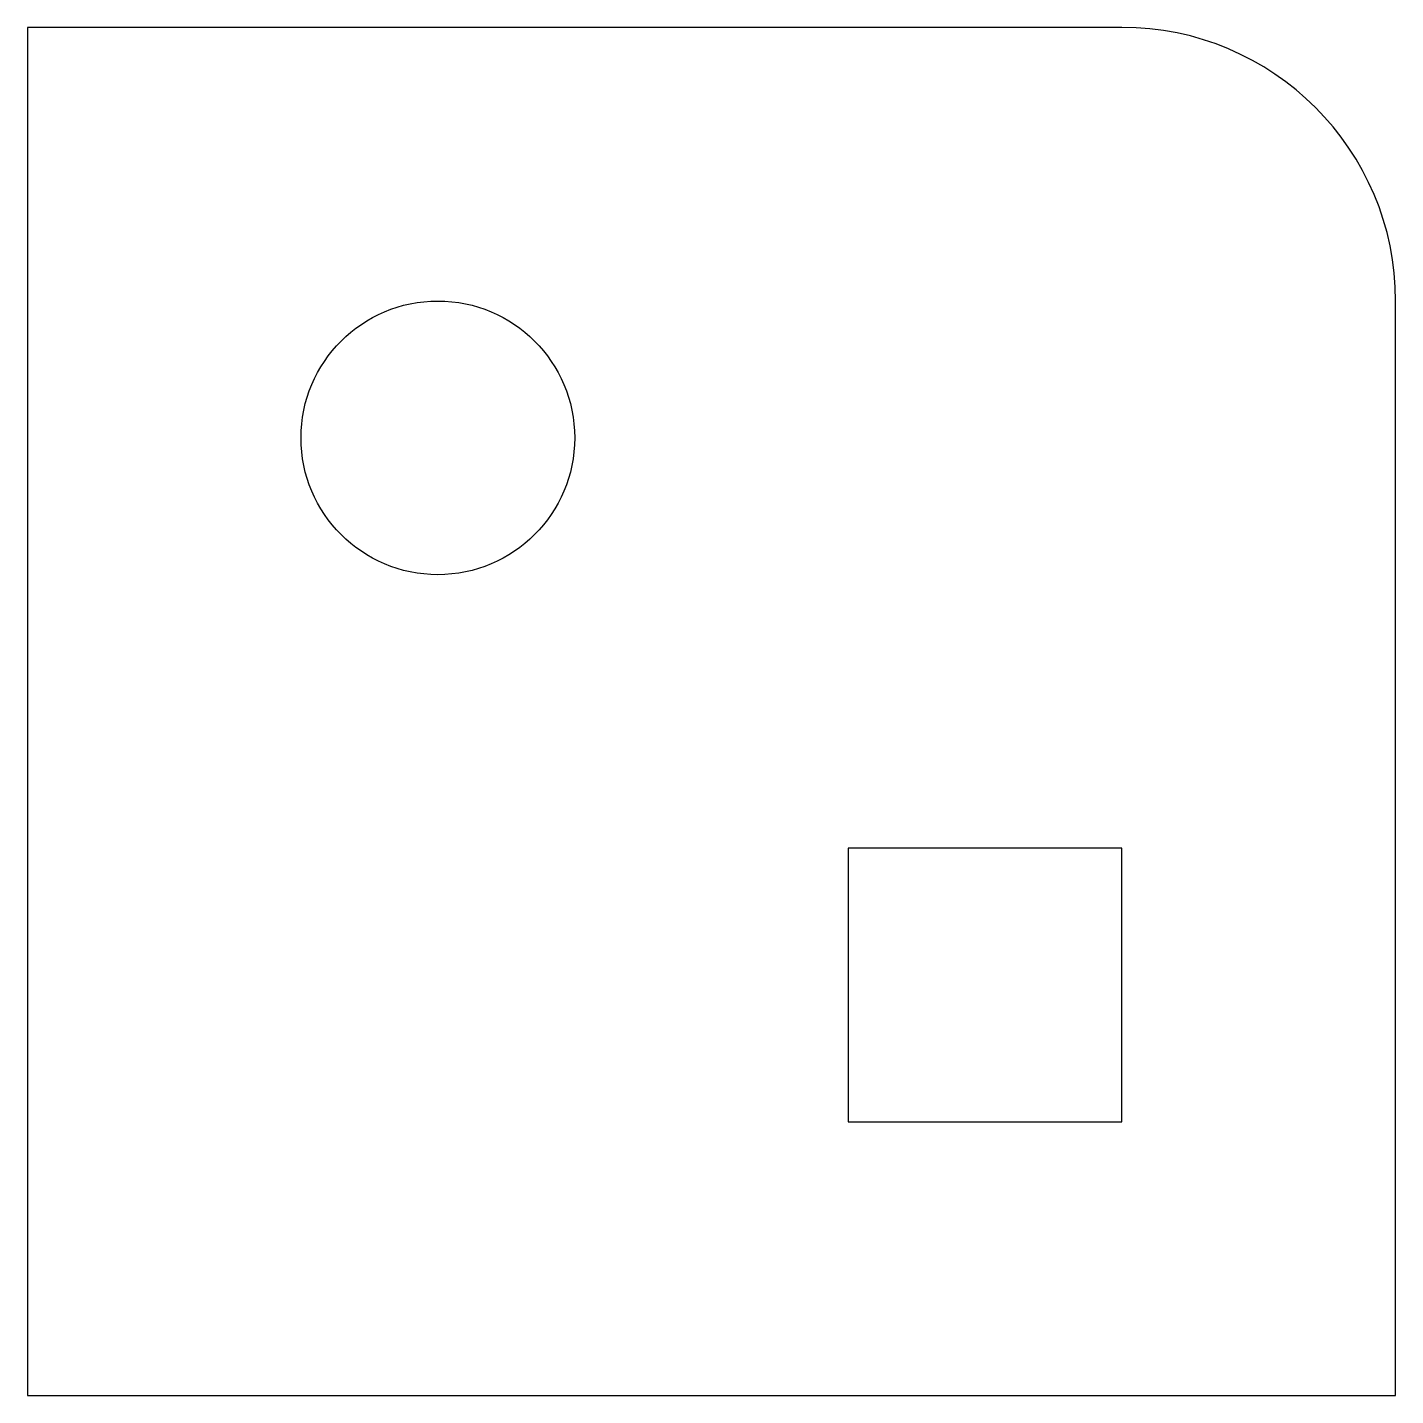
# Model space of a CAD drawing. Header units: millimetres. Extents: x 0 to 50, y 0 to 50.
import ezdxf

# ---------------------------------------------------------------- set-up
doc = ezdxf.new("R2010")
doc.units = ezdxf.units.MM

msp = doc.modelspace()

# ---------------------------------------------------------------- linework, layer by layer
at = {"color": 7, "linetype": 'Continuous', "lineweight": 25}
for p, q in [((40, 50), (0, 50)), ((0, 50), (0, 0)), ((50, 0), (50, 40)), ((30, 20), (30, 10)), ((40, 20), (30, 20)), ((40, 10), (40, 20)), ((30, 10), (40, 10)), ((0, 0), (50, 0))]:
    msp.add_line(p, q, dxfattribs=at)
msp.add_circle((15, 35), 5, dxfattribs=at)
msp.add_arc((40, 40), 10, 0, 90, dxfattribs=at)

doc.saveas('drawing.dxf')
